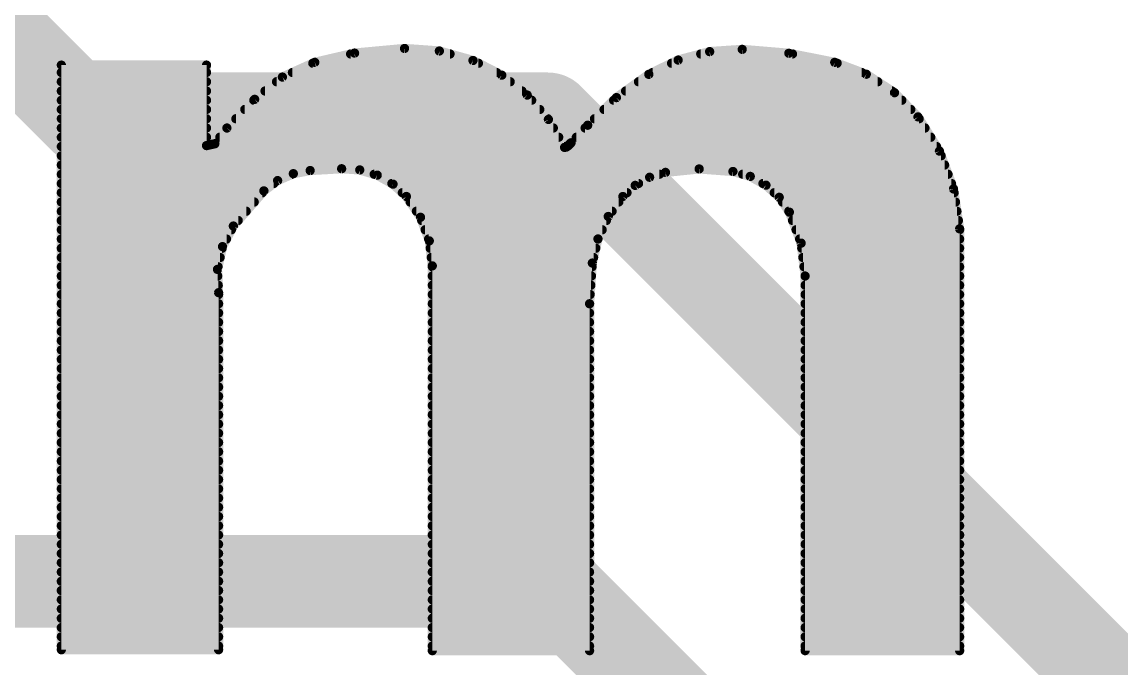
# Model space of a CAD drawing. Extents: x -15.6 to 82.7, y -6.5 to 54.7.
# Drawn here: x 43.006 to 46.023, y 44.212 to 45.986 of the extents above; entities that cross this region are included whole.
import ezdxf

# ---------------------------------------------------------------- set-up
doc = ezdxf.new("R2010")
doc.units = 0
doc.layers.add('1', color=12, linetype='CONTINUOUS')
doc.layers.add('21', color=41, linetype='CONTINUOUS')

msp = doc.modelspace()

# ---------------------------------------------------------------- linework, layer by layer
at = {"layer": '1', "const_width": 0.254}
for points in [[(43.18, 45.72), (41.91, 46.99)], [(44.45, 45.72), (43.18, 45.72)], [(46.99, 43.18), (44.45, 45.72)], [(44.45, 44.45), (40.64, 44.45)], [(45.72, 43.18), (44.45, 44.45)]]:
    msp.add_lwpolyline(points, dxfattribs=at)
at = {"layer": '1', "const_width": 0.127}
for points in [[(43.18, 45.7835, 1), (43.18, 45.6565)], [(44.4949, 45.7649, 1), (44.4051, 45.6751)], [(44.45, 45.6565, 1), (44.45, 45.7835)], [(43.1351, 45.6751, 1), (43.2249, 45.7649)], [(44.4949, 44.4949, 1), (44.4051, 44.4051)], [(44.45, 44.3865, 1), (44.45, 44.5135)]]:
    msp.add_lwpolyline(points, format="xyb", dxfattribs=at)
at = {"layer": '21', "const_width": 0.0254}
for points in [[(43.9191, 45.9003), (44.0563, 45.913)], [(44.0563, 45.913), (44.152, 45.9061)], [(43.8099, 45.8749), (43.9191, 45.9003)], [(43.9083, 45.8978), (44.1812, 45.8978)], [(44.152, 45.9061), (44.2443, 45.88)], [(44.8074, 45.8812), (44.894, 45.9044)], [(44.8695, 45.8978), (45.1214, 45.8978)], [(44.894, 45.9044), (44.9834, 45.9105)], [(44.9834, 45.9105), (45.1114, 45.8998)], [(45.1114, 45.8998), (45.2374, 45.8749)], [(43.114, 44.262), (43.114, 45.8673)], [(43.114, 45.8673), (43.5127, 45.8673)], [(43.5127, 45.8673), (43.5127, 45.6463)], [(43.721, 45.8345), (43.8099, 45.8749)], [(43.8044, 45.8724), (44.2592, 45.8724)], [(44.2443, 45.88), (44.3233, 45.8397)], [(44.7269, 45.8419), (44.8074, 45.8812)], [(44.7894, 45.8724), (45.244, 45.8724)], [(45.2374, 45.8749), (45.324, 45.8422)], [(43.114, 45.847), (43.5127, 45.847)], [(43.114, 45.8216), (43.5127, 45.8216)], [(43.6448, 45.7733), (43.721, 45.8345)], [(43.7049, 45.8216), (44.3464, 45.8216)], [(43.7485, 45.847), (44.3089, 45.847)], [(44.3233, 45.8397), (44.3932, 45.785)], [(44.638, 45.7781), (44.7269, 45.8419)], [(44.6986, 45.8216), (45.3555, 45.8216)], [(44.7373, 45.847), (45.3114, 45.847)], [(45.324, 45.8422), (45.4015, 45.7915)], [(43.114, 45.7962), (43.5127, 45.7962)], [(43.6733, 45.7962), (44.3789, 45.7962)], [(44.6632, 45.7962), (45.3943, 45.7962)], [(45.4015, 45.7915), (45.466, 45.7251)], [(43.114, 45.7708), (43.5127, 45.7708)], [(43.5686, 45.6946), (43.6448, 45.7733)], [(43.6424, 45.7708), (44.4055, 45.7708)], [(44.3932, 45.785), (44.4513, 45.7181)], [(44.5592, 45.7022), (44.638, 45.7781)], [(44.6304, 45.7708), (45.4216, 45.7708)], [(43.114, 45.7454), (43.5127, 45.7454)], [(43.6178, 45.7454), (44.4276, 45.7454)], [(44.6041, 45.7454), (45.4463, 45.7454)], [(43.114, 45.72), (43.5127, 45.72)], [(43.5932, 45.72), (44.4497, 45.72)], [(44.4513, 45.7181), (44.4957, 45.6413)], [(44.5135, 45.654), (44.5592, 45.7022)], [(44.5777, 45.72), (45.4692, 45.72)], [(45.466, 45.7251), (45.5248, 45.6312)], [(43.114, 45.6946), (43.5127, 45.6946)], [(43.5356, 45.6514), (43.5686, 45.6946)], [(43.5686, 45.6946), (44.4649, 45.6946)], [(44.552, 45.6946), (45.4851, 45.6946)], [(43.114, 45.6692), (43.5127, 45.6692)], [(43.114, 45.6438), (44.4943, 45.6438)], [(43.5127, 45.6463), (43.5356, 45.6514)], [(43.5492, 45.6692), (44.4796, 45.6692)], [(44.4957, 45.6413), (44.5004, 45.6422)], [(44.5004, 45.6422), (44.5044, 45.6449)], [(44.5028, 45.6438), (45.5169, 45.6438)], [(44.5044, 45.6449), (44.5135, 45.654)], [(44.5279, 45.6692), (45.501, 45.6692)], [(43.114, 45.6184), (45.5296, 45.6184)], [(45.5248, 45.6312), (45.5635, 45.5273)], [(43.114, 45.593), (45.539, 45.593)], [(43.8836, 45.5828), (43.7972, 45.5778)], [(43.9334, 45.5795), (43.8836, 45.5828)], [(44.8652, 45.5822), (44.7726, 45.5727)], [(44.958, 45.5752), (44.8652, 45.5822)], [(43.114, 45.5676), (43.7474, 45.5676)], [(43.7078, 45.5502), (43.6702, 45.5219)], [(43.7509, 45.5691), (43.7078, 45.5502)], [(43.7972, 45.5778), (43.7509, 45.5691)], [(43.9813, 45.5651), (43.9334, 45.5795)], [(43.973, 45.5676), (44.756, 45.5676)], [(44.0246, 45.5404), (43.9813, 45.5651)], [(44.7291, 45.5594), (44.6895, 45.537)], [(44.7726, 45.5727), (44.7291, 45.5594)], [(45.0055, 45.5617), (44.958, 45.5752)], [(44.9846, 45.5676), (45.5485, 45.5676)], [(45.0486, 45.5376), (45.0055, 45.5617)], [(43.114, 45.5422), (43.6972, 45.5422)], [(43.6702, 45.5219), (43.5864, 45.4254)], [(44.0215, 45.5422), (44.6988, 45.5422)], [(44.0614, 45.5066), (44.0246, 45.5404)], [(44.6895, 45.537), (44.6557, 45.5066)], [(45.0403, 45.5422), (45.5579, 45.5422)], [(45.0851, 45.5043), (45.0486, 45.5376)], [(45.5635, 45.5273), (45.5803, 45.4177)], [(43.114, 45.5168), (43.6658, 45.5168)], [(43.114, 45.4914), (43.6437, 45.4914)], [(44.0503, 45.5168), (44.6671, 45.5168)], [(44.1001, 45.4494), (44.0614, 45.5066)], [(44.0717, 45.4914), (44.6446, 45.4914)], [(44.6557, 45.5066), (44.6156, 45.4517)], [(45.0714, 45.5168), (45.5651, 45.5168)], [(45.1129, 45.4635), (45.0851, 45.5043)], [(45.0939, 45.4914), (45.569, 45.4914)], [(43.114, 45.466), (43.6217, 45.466)], [(44.0889, 45.466), (44.6261, 45.466)], [(45.1112, 45.466), (45.5729, 45.466)], [(45.1451, 45.3785), (45.1129, 45.4635)], [(43.114, 45.4406), (43.5996, 45.4406)], [(44.1243, 45.3847), (44.1001, 45.4494)], [(44.1034, 45.4406), (44.6105, 45.4406)], [(44.6156, 45.4517), (44.5873, 45.39)], [(45.1216, 45.4406), (45.5768, 45.4406)], [(43.114, 45.4152), (43.581, 45.4152)], [(43.5864, 45.4254), (43.5566, 45.3688)], [(44.1129, 45.4152), (44.5989, 45.4152)], [(45.1312, 45.4152), (45.5803, 45.4152)], [(45.5803, 45.4177), (45.5803, 44.2595)], [(43.114, 45.3898), (43.5676, 45.3898)], [(43.5566, 45.3688), (43.5427, 45.3064)], [(44.1224, 45.3898), (44.5873, 45.3898)], [(44.1325, 45.3161), (44.1243, 45.3847)], [(44.5873, 45.39), (44.5719, 45.3238)], [(45.1409, 45.3898), (45.5803, 45.3898)], [(45.1561, 45.2882), (45.1451, 45.3785)], [(43.114, 45.3644), (43.5556, 45.3644)], [(43.114, 45.339), (43.55, 45.339)], [(44.1267, 45.3644), (44.5814, 45.3644)], [(44.1298, 45.339), (44.5754, 45.339)], [(45.1469, 45.3644), (45.5803, 45.3644)], [(45.1499, 45.339), (45.5803, 45.339)], [(43.114, 45.3136), (43.5443, 45.3136)], [(44.1325, 44.2595), (44.1325, 45.3161)], [(44.1325, 45.3136), (44.5712, 45.3136)], [(44.5719, 45.3238), (44.5643, 45.212)], [(45.153, 45.3136), (45.5803, 45.3136)], [(43.114, 45.2882), (43.5436, 45.2882)], [(43.5427, 45.3064), (43.5458, 45.2425)], [(44.1325, 45.2882), (44.5695, 45.2882)], [(45.1561, 44.2595), (45.1561, 45.2882)], [(45.1561, 45.2882), (45.5803, 45.2882)], [(43.114, 45.2628), (43.5448, 45.2628)], [(44.1325, 45.2628), (44.5678, 45.2628)], [(45.1561, 45.2628), (45.5803, 45.2628)], [(43.114, 45.2374), (43.5458, 45.2374)], [(43.5458, 45.2425), (43.5458, 44.262)], [(44.1325, 45.2374), (44.566, 45.2374)], [(45.1561, 45.2374), (45.5803, 45.2374)], [(43.114, 45.212), (43.5458, 45.212)], [(44.1325, 45.212), (44.5643, 45.212)], [(44.5643, 45.212), (44.5643, 44.2595)], [(45.1561, 45.212), (45.5803, 45.212)], [(43.114, 45.1866), (43.5458, 45.1866)], [(43.114, 45.1612), (43.5458, 45.1612)], [(44.1325, 45.1866), (44.5643, 45.1866)], [(44.1325, 45.1612), (44.5643, 45.1612)], [(45.1561, 45.1866), (45.5803, 45.1866)], [(45.1561, 45.1612), (45.5803, 45.1612)], [(43.114, 45.1358), (43.5458, 45.1358)], [(44.1325, 45.1358), (44.5643, 45.1358)], [(45.1561, 45.1358), (45.5803, 45.1358)], [(43.114, 45.1104), (43.5458, 45.1104)], [(44.1325, 45.1104), (44.5643, 45.1104)], [(45.1561, 45.1104), (45.5803, 45.1104)], [(43.114, 45.085), (43.5458, 45.085)], [(44.1325, 45.085), (44.5643, 45.085)], [(45.1561, 45.085), (45.5803, 45.085)], [(43.114, 45.0596), (43.5458, 45.0596)], [(44.1325, 45.0596), (44.5643, 45.0596)], [(45.1561, 45.0596), (45.5803, 45.0596)], [(43.114, 45.0342), (43.5458, 45.0342)], [(43.114, 45.0088), (43.5458, 45.0088)], [(44.1325, 45.0342), (44.5643, 45.0342)], [(44.1325, 45.0088), (44.5643, 45.0088)], [(45.1561, 45.0342), (45.5803, 45.0342)], [(45.1561, 45.0088), (45.5803, 45.0088)], [(43.114, 44.9834), (43.5458, 44.9834)], [(44.1325, 44.9834), (44.5643, 44.9834)], [(45.1561, 44.9834), (45.5803, 44.9834)], [(43.114, 44.958), (43.5458, 44.958)], [(44.1325, 44.958), (44.5643, 44.958)], [(45.1561, 44.958), (45.5803, 44.958)], [(43.114, 44.9326), (43.5458, 44.9326)], [(44.1325, 44.9326), (44.5643, 44.9326)], [(45.1561, 44.9326), (45.5803, 44.9326)], [(43.114, 44.9072), (43.5458, 44.9072)], [(44.1325, 44.9072), (44.5643, 44.9072)], [(45.1561, 44.9072), (45.5803, 44.9072)], [(43.114, 44.8818), (43.5458, 44.8818)], [(43.114, 44.8564), (43.5458, 44.8564)], [(44.1325, 44.8818), (44.5643, 44.8818)], [(44.1325, 44.8564), (44.5643, 44.8564)], [(45.1561, 44.8818), (45.5803, 44.8818)], [(45.1561, 44.8564), (45.5803, 44.8564)], [(43.114, 44.831), (43.5458, 44.831)], [(44.1325, 44.831), (44.5643, 44.831)], [(45.1561, 44.831), (45.5803, 44.831)], [(43.114, 44.8056), (43.5458, 44.8056)], [(44.1325, 44.8056), (44.5643, 44.8056)], [(45.1561, 44.8056), (45.5803, 44.8056)], [(43.114, 44.7802), (43.5458, 44.7802)], [(44.1325, 44.7802), (44.5643, 44.7802)], [(45.1561, 44.7802), (45.5803, 44.7802)], [(43.114, 44.7548), (43.5458, 44.7548)], [(44.1325, 44.7548), (44.5643, 44.7548)], [(45.1561, 44.7548), (45.5803, 44.7548)], [(43.114, 44.7294), (43.5458, 44.7294)], [(44.1325, 44.7294), (44.5643, 44.7294)], [(45.1561, 44.7294), (45.5803, 44.7294)], [(43.114, 44.704), (43.5458, 44.704)], [(43.114, 44.6786), (43.5458, 44.6786)], [(44.1325, 44.704), (44.5643, 44.704)], [(44.1325, 44.6786), (44.5643, 44.6786)], [(45.1561, 44.704), (45.5803, 44.704)], [(45.1561, 44.6786), (45.5803, 44.6786)], [(43.114, 44.6532), (43.5458, 44.6532)], [(44.1325, 44.6532), (44.5643, 44.6532)], [(45.1561, 44.6532), (45.5803, 44.6532)], [(43.114, 44.6278), (43.5458, 44.6278)], [(44.1325, 44.6278), (44.5643, 44.6278)], [(45.1561, 44.6278), (45.5803, 44.6278)], [(43.114, 44.6024), (43.5458, 44.6024)], [(44.1325, 44.6024), (44.5643, 44.6024)], [(45.1561, 44.6024), (45.5803, 44.6024)], [(43.114, 44.577), (43.5458, 44.577)], [(44.1325, 44.577), (44.5643, 44.577)], [(45.1561, 44.577), (45.5803, 44.577)], [(43.114, 44.5516), (43.5458, 44.5516)], [(43.114, 44.5262), (43.5458, 44.5262)], [(44.1325, 44.5516), (44.5643, 44.5516)], [(44.1325, 44.5262), (44.5643, 44.5262)], [(45.1561, 44.5516), (45.5803, 44.5516)], [(45.1561, 44.5262), (45.5803, 44.5262)], [(43.114, 44.5008), (43.5458, 44.5008)], [(44.1325, 44.5008), (44.5643, 44.5008)], [(45.1561, 44.5008), (45.5803, 44.5008)], [(43.114, 44.4754), (43.5458, 44.4754)], [(44.1325, 44.4754), (44.5643, 44.4754)], [(45.1561, 44.4754), (45.5803, 44.4754)], [(43.114, 44.45), (43.5458, 44.45)], [(44.1325, 44.45), (44.5643, 44.45)], [(45.1561, 44.45), (45.5803, 44.45)], [(43.114, 44.4246), (43.5458, 44.4246)], [(44.1325, 44.4246), (44.5643, 44.4246)], [(45.1561, 44.4246), (45.5803, 44.4246)], [(43.114, 44.3992), (43.5458, 44.3992)], [(43.114, 44.3738), (43.5458, 44.3738)], [(44.1325, 44.3992), (44.5643, 44.3992)], [(44.1325, 44.3738), (44.5643, 44.3738)], [(45.1561, 44.3992), (45.5803, 44.3992)], [(45.1561, 44.3738), (45.5803, 44.3738)], [(43.114, 44.3484), (43.5458, 44.3484)], [(44.1325, 44.3484), (44.5643, 44.3484)], [(45.1561, 44.3484), (45.5803, 44.3484)], [(43.114, 44.323), (43.5458, 44.323)], [(44.1325, 44.323), (44.5643, 44.323)], [(45.1561, 44.323), (45.5803, 44.323)], [(43.114, 44.2976), (43.5458, 44.2976)], [(44.1325, 44.2976), (44.5643, 44.2976)], [(45.1561, 44.2976), (45.5803, 44.2976)], [(43.114, 44.2722), (43.5458, 44.2722)], [(43.5458, 44.262), (43.114, 44.262)], [(44.1325, 44.2722), (44.5643, 44.2722)], [(44.5643, 44.2595), (44.1325, 44.2595)], [(45.1561, 44.2722), (45.5803, 44.2722)], [(45.5803, 44.2595), (45.1561, 44.2595)]]:
    msp.add_lwpolyline(points, dxfattribs=at)
at = {"layer": '21', "const_width": 0.0127}
for points in [[(44.0568, 45.9193, 1), (44.0558, 45.9067)], [(44.0569, 45.9067, 1), (44.0557, 45.9193)], [(43.9083, 45.9042, 1), (43.9083, 45.8915)], [(43.9185, 45.9066, 1), (43.9197, 45.894)], [(43.9205, 45.8941, 1), (43.9177, 45.9065)], [(44.1537, 45.9122, 1), (44.1503, 45.8999)], [(44.1515, 45.8997, 1), (44.1524, 45.9124)], [(44.1812, 45.8915, 1), (44.1812, 45.9042)], [(44.8695, 45.9042, 1), (44.8695, 45.8915)], [(44.8936, 45.9107, 1), (44.8944, 45.898)], [(44.8956, 45.8982, 1), (44.8924, 45.9105)], [(44.9839, 45.9168, 1), (44.9829, 45.9042)], [(44.9838, 45.9042, 1), (44.983, 45.9168)], [(45.1126, 45.906, 1), (45.1102, 45.8936)], [(45.1109, 45.8935, 1), (45.1119, 45.9061)], [(45.1214, 45.8915, 1), (45.1214, 45.9042)], [(43.114, 45.8736, 1), (43.114, 45.861)], [(43.1204, 45.8673, 1), (43.1077, 45.8673)], [(43.5191, 45.8673, 1), (43.5064, 45.8673)], [(43.5127, 45.861, 1), (43.5127, 45.8736)], [(43.8044, 45.8787, 1), (43.8044, 45.8661)], [(43.8085, 45.8811, 1), (43.8113, 45.8687)], [(43.8125, 45.8691, 1), (43.8073, 45.8807)], [(44.2472, 45.8857, 1), (44.2414, 45.8743)], [(44.2426, 45.8739, 1), (44.246, 45.8861)], [(44.2592, 45.8661, 1), (44.2592, 45.8787)], [(44.7894, 45.8787, 1), (44.7894, 45.8661)], [(44.8058, 45.8873, 1), (44.8091, 45.8751)], [(44.8102, 45.8755, 1), (44.8046, 45.8869)], [(45.2396, 45.8808, 1), (45.2352, 45.869)], [(45.2362, 45.8687, 1), (45.2386, 45.8811)], [(45.244, 45.8661, 1), (45.244, 45.8787)], [(43.114, 45.8533, 1), (43.114, 45.8407)], [(43.114, 45.828, 1), (43.114, 45.8153)], [(43.5127, 45.8407, 1), (43.5127, 45.8533)], [(43.5127, 45.8153, 1), (43.5127, 45.828)], [(43.7049, 45.828, 1), (43.7049, 45.8153)], [(43.7183, 45.8402, 1), (43.7236, 45.8287)], [(43.7249, 45.8295, 1), (43.717, 45.8394)], [(43.7485, 45.8533, 1), (43.7485, 45.8407)], [(44.3089, 45.8407, 1), (44.3089, 45.8533)], [(44.3272, 45.8447, 1), (44.3194, 45.8347)], [(44.3204, 45.834, 1), (44.3262, 45.8453)], [(44.3464, 45.8153, 1), (44.3464, 45.828)], [(44.6986, 45.828, 1), (44.6986, 45.8153)], [(44.7241, 45.8476, 1), (44.7297, 45.8362)], [(44.7306, 45.8367, 1), (44.7232, 45.8471)], [(44.7373, 45.8533, 1), (44.7373, 45.8407)], [(45.3114, 45.8407, 1), (45.3114, 45.8533)], [(45.3275, 45.8476, 1), (45.3206, 45.8369)], [(45.3218, 45.8363, 1), (45.3263, 45.8482)], [(45.3555, 45.8153, 1), (45.3555, 45.828)], [(43.114, 45.8025, 1), (43.114, 45.7899)], [(43.5127, 45.7899, 1), (43.5127, 45.8025)], [(43.6733, 45.8025, 1), (43.6733, 45.7899)], [(44.3789, 45.7899, 1), (44.3789, 45.8025)], [(44.6632, 45.8025, 1), (44.6632, 45.7899)], [(45.3943, 45.7899, 1), (45.3943, 45.8025)], [(45.406, 45.7959, 1), (45.3969, 45.7871)], [(43.114, 45.7771, 1), (43.114, 45.7645)], [(43.5127, 45.7645, 1), (43.5127, 45.7771)], [(43.6424, 45.7771, 1), (43.6424, 45.7645)], [(43.6408, 45.7783, 1), (43.6488, 45.7683)], [(43.6494, 45.7689, 1), (43.6402, 45.7777)], [(44.3979, 45.7892, 1), (44.3884, 45.7809)], [(44.3892, 45.78, 1), (44.3971, 45.79)], [(44.4055, 45.7645, 1), (44.4055, 45.7771)], [(44.6304, 45.7771, 1), (44.6304, 45.7645)], [(44.6343, 45.7833, 1), (44.6417, 45.7729)], [(44.6424, 45.7735, 1), (44.6336, 45.7827)], [(45.398, 45.7862, 1), (45.405, 45.7968)], [(45.4216, 45.7645, 1), (45.4216, 45.7771)], [(43.114, 45.7518, 1), (43.114, 45.7391)], [(43.5127, 45.7391, 1), (43.5127, 45.7518)], [(43.6178, 45.7518, 1), (43.6178, 45.7391)], [(44.4276, 45.7391, 1), (44.4276, 45.7518)], [(44.6041, 45.7518, 1), (44.6041, 45.7391)], [(45.4463, 45.7391, 1), (45.4463, 45.7518)], [(43.114, 45.7263, 1), (43.114, 45.7137)], [(43.5127, 45.7137, 1), (43.5127, 45.7263)], [(43.5932, 45.7263, 1), (43.5932, 45.7137)], [(44.4568, 45.7213, 1), (44.4458, 45.7149)], [(44.4465, 45.7139, 1), (44.4561, 45.7223)], [(44.4497, 45.7137, 1), (44.4497, 45.7263)], [(44.5548, 45.7068, 1), (44.5636, 45.6976)], [(44.5638, 45.6978, 1), (44.5546, 45.7066)], [(44.5777, 45.7263, 1), (44.5777, 45.7137)], [(45.4714, 45.7285, 1), (45.4606, 45.7217)], [(45.4614, 45.7207, 1), (45.4706, 45.7295)], [(45.4692, 45.7137, 1), (45.4692, 45.7263)], [(43.114, 45.7009, 1), (43.114, 45.6883)], [(43.5127, 45.6883, 1), (43.5127, 45.7009)], [(43.564, 45.699, 1), (43.5732, 45.6902)], [(43.5686, 45.7009, 1), (43.5686, 45.6883)], [(43.5736, 45.6907, 1), (43.5636, 45.6985)], [(44.4649, 45.6883, 1), (44.4649, 45.7009)], [(44.552, 45.7009, 1), (44.552, 45.6883)], [(45.4851, 45.6883, 1), (45.4851, 45.7009)], [(43.114, 45.6756, 1), (43.114, 45.6629)], [(43.114, 45.6501, 1), (43.114, 45.6375)], [(43.5113, 45.6525, 1), (43.5141, 45.6401)], [(43.5127, 45.6629, 1), (43.5127, 45.6756)], [(43.5306, 45.6553, 1), (43.5406, 45.6475)], [(43.537, 45.6452, 1), (43.5342, 45.6576)], [(43.5492, 45.6756, 1), (43.5492, 45.6629)], [(44.4796, 45.6629, 1), (44.4796, 45.6756)], [(44.4945, 45.6475, 1), (44.4969, 45.6351)], [(44.4969, 45.6475, 1), (44.504, 45.637)], [(44.4943, 45.6375, 1), (44.4943, 45.6501)], [(44.5028, 45.6501, 1), (44.5028, 45.6375)], [(44.4999, 45.6494, 1), (44.5089, 45.6404)], [(44.5016, 45.636, 1), (44.4992, 45.6485)], [(44.5079, 45.6396, 1), (44.5009, 45.6502)], [(44.5089, 45.6584, 1), (44.5181, 45.6496)], [(44.518, 45.6495, 1), (44.509, 45.6585)], [(44.5279, 45.6756, 1), (44.5279, 45.6629)], [(45.501, 45.6629, 1), (45.501, 45.6756)], [(45.5169, 45.6375, 1), (45.5169, 45.6501)], [(43.114, 45.6247, 1), (43.114, 45.6121)], [(43.5064, 45.6463, 1), (43.5191, 45.6463)], [(44.4902, 45.6381, 1), (44.5012, 45.6445)], [(45.5308, 45.6334, 1), (45.5189, 45.6289)], [(45.5195, 45.6278, 1), (45.5302, 45.6345)], [(45.5296, 45.6121, 1), (45.5296, 45.6247)], [(43.114, 45.5994, 1), (43.114, 45.5867)], [(43.884, 45.5891, 1), (43.8832, 45.5765)], [(43.884, 45.5765, 1), (43.8832, 45.5891)], [(44.8657, 45.5885, 1), (44.8647, 45.5758)], [(44.8658, 45.5758, 1), (44.8645, 45.5885)], [(45.539, 45.5867, 1), (45.539, 45.5994)], [(43.114, 45.5739, 1), (43.114, 45.5613)], [(43.7053, 45.556, 1), (43.7104, 45.5444)], [(43.7117, 45.5451, 1), (43.704, 45.5553)], [(43.7498, 45.5754, 1), (43.7521, 45.5629)], [(43.7474, 45.5613, 1), (43.7474, 45.5739)], [(43.7535, 45.5633, 1), (43.7484, 45.575)], [(43.7968, 45.5841, 1), (43.7976, 45.5715)], [(43.7984, 45.5716, 1), (43.796, 45.584)], [(43.9353, 45.5856, 1), (43.9316, 45.5734)], [(43.933, 45.5732, 1), (43.9338, 45.5858)], [(43.973, 45.5739, 1), (43.973, 45.5613)], [(43.9844, 45.5706, 1), (43.9781, 45.5596)], [(43.9794, 45.559, 1), (43.9831, 45.5712)], [(44.7273, 45.5654, 1), (44.731, 45.5533)], [(44.7322, 45.5538, 1), (44.726, 45.5649)], [(44.756, 45.5613, 1), (44.756, 45.5739)], [(44.772, 45.579, 1), (44.7732, 45.5664)], [(44.7745, 45.5666, 1), (44.7707, 45.5788)], [(44.9597, 45.5813, 1), (44.9563, 45.5691)], [(44.9575, 45.5689, 1), (44.9585, 45.5815)], [(44.9846, 45.5739, 1), (44.9846, 45.5613)], [(45.0086, 45.5672, 1), (45.0024, 45.5561)], [(45.0037, 45.5555, 1), (45.0072, 45.5678)], [(45.5485, 45.5613, 1), (45.5485, 45.5739)], [(43.114, 45.5485, 1), (43.114, 45.5359)], [(43.6664, 45.527, 1), (43.674, 45.5168)], [(43.675, 45.5177, 1), (43.6654, 45.5261)], [(43.6972, 45.5359, 1), (43.6972, 45.5485)], [(44.0215, 45.5485, 1), (44.0215, 45.5359)], [(44.0289, 45.5451, 1), (44.0203, 45.5357)], [(44.0215, 45.5349, 1), (44.0278, 45.5459)], [(44.6864, 45.5425, 1), (44.6927, 45.5315)], [(44.6938, 45.5323, 1), (44.6853, 45.5417)], [(44.6988, 45.5359, 1), (44.6988, 45.5485)], [(45.0403, 45.5485, 1), (45.0403, 45.5359)], [(45.0529, 45.5423, 1), (45.0443, 45.5329)], [(45.0455, 45.532, 1), (45.0517, 45.5431)], [(45.5697, 45.5282, 1), (45.5572, 45.5263)], [(45.5575, 45.525, 1), (45.5694, 45.5295)], [(45.5579, 45.5359, 1), (45.5579, 45.5485)], [(43.114, 45.5232, 1), (43.114, 45.5105)], [(43.114, 45.4977, 1), (43.114, 45.4851)], [(43.6437, 45.4851, 1), (43.6437, 45.4977)], [(43.6658, 45.5105, 1), (43.6658, 45.5232)], [(44.0503, 45.5232, 1), (44.0503, 45.5105)], [(44.0667, 45.5102, 1), (44.0561, 45.503)], [(44.0571, 45.5019, 1), (44.0657, 45.5113)], [(44.0717, 45.4977, 1), (44.0717, 45.4851)], [(44.6446, 45.4851, 1), (44.6446, 45.4977)], [(44.6515, 45.5113, 1), (44.6599, 45.5019)], [(44.6608, 45.5029, 1), (44.6506, 45.5103)], [(44.6671, 45.5105, 1), (44.6671, 45.5232)], [(45.0714, 45.5232, 1), (45.0714, 45.5105)], [(45.0903, 45.5079, 1), (45.0798, 45.5007)], [(45.0808, 45.4996, 1), (45.0893, 45.509)], [(45.0939, 45.4977, 1), (45.0939, 45.4851)], [(45.5651, 45.5105, 1), (45.5651, 45.5232)], [(45.569, 45.4851, 1), (45.569, 45.4977)], [(43.114, 45.4723, 1), (43.114, 45.4597)], [(43.6217, 45.4597, 1), (43.6217, 45.4723)], [(44.0889, 45.4723, 1), (44.0889, 45.4597)], [(44.6261, 45.4597, 1), (44.6261, 45.4723)], [(45.1112, 45.4723, 1), (45.1112, 45.4597)], [(45.1188, 45.4658, 1), (45.107, 45.4612)], [(45.1077, 45.4599, 1), (45.1181, 45.4671)], [(45.5729, 45.4597, 1), (45.5729, 45.4723)], [(43.114, 45.447, 1), (43.114, 45.4343)], [(43.5996, 45.4343, 1), (43.5996, 45.447)], [(44.1061, 45.4516, 1), (44.0942, 45.4472)], [(44.0949, 45.4458, 1), (44.1054, 45.453)], [(44.1034, 45.447, 1), (44.1034, 45.4343)], [(44.6105, 45.4555, 1), (44.6208, 45.448)], [(44.6214, 45.4491, 1), (44.6099, 45.4544)], [(44.6105, 45.4343, 1), (44.6105, 45.447)], [(45.1216, 45.447, 1), (45.1216, 45.4343)], [(45.5768, 45.4343, 1), (45.5768, 45.447)], [(43.114, 45.4215, 1), (43.114, 45.4089)], [(43.5816, 45.4296, 1), (43.5912, 45.4212)], [(43.592, 45.4224, 1), (43.5808, 45.4284)], [(43.581, 45.4089, 1), (43.581, 45.4215)], [(44.1129, 45.4215, 1), (44.1129, 45.4089)], [(44.5989, 45.4089, 1), (44.5989, 45.4215)], [(45.1312, 45.4215, 1), (45.1312, 45.4089)], [(45.574, 45.4167, 1), (45.5866, 45.4187)], [(45.5866, 45.4177, 1), (45.574, 45.4177)], [(45.5803, 45.4089, 1), (45.5803, 45.4215)], [(43.114, 45.3961, 1), (43.114, 45.3835)], [(43.5628, 45.3674, 1), (43.5504, 45.3702)], [(43.5676, 45.3835, 1), (43.5676, 45.3961)], [(44.1224, 45.3961, 1), (44.1224, 45.3835)], [(44.1306, 45.3854, 1), (44.118, 45.3839)], [(44.1183, 45.3825, 1), (44.1302, 45.3869)], [(44.5816, 45.3926, 1), (44.5931, 45.3873)], [(44.5935, 45.3885, 1), (44.5811, 45.3914)], [(44.5873, 45.3835, 1), (44.5873, 45.3961)], [(45.1409, 45.3961, 1), (45.1409, 45.3835)], [(45.1515, 45.3792, 1), (45.1388, 45.3777)], [(45.1392, 45.3762, 1), (45.1511, 45.3807)], [(45.5803, 45.3835, 1), (45.5803, 45.3961)], [(43.114, 45.3708, 1), (43.114, 45.3581)], [(43.114, 45.3453, 1), (43.114, 45.3327)], [(43.55, 45.3327, 1), (43.55, 45.3453)], [(43.551, 45.3718, 1), (43.5622, 45.3659)], [(43.5556, 45.3581, 1), (43.5556, 45.3708)], [(44.1267, 45.3708, 1), (44.1267, 45.3581)], [(44.1298, 45.3453, 1), (44.1298, 45.3327)], [(44.5754, 45.3327, 1), (44.5754, 45.3453)], [(44.5814, 45.3581, 1), (44.5814, 45.3708)], [(45.1469, 45.3708, 1), (45.1469, 45.3581)], [(45.1499, 45.3453, 1), (45.1499, 45.3327)], [(45.5803, 45.3581, 1), (45.5803, 45.3708)], [(45.5803, 45.3327, 1), (45.5803, 45.3453)], [(43.114, 45.3199, 1), (43.114, 45.3073)], [(43.5443, 45.3073, 1), (43.5443, 45.3199)], [(44.1388, 45.3161, 1), (44.1262, 45.3161)], [(44.1325, 45.3199, 1), (44.1325, 45.3073)], [(44.1262, 45.3153, 1), (44.1388, 45.3169)], [(44.5657, 45.3252, 1), (44.5781, 45.3224)], [(44.5782, 45.3234, 1), (44.5656, 45.3242)], [(44.5712, 45.3073, 1), (44.5712, 45.3199)], [(45.153, 45.3199, 1), (45.153, 45.3073)], [(45.5803, 45.3073, 1), (45.5803, 45.3199)], [(43.114, 45.2946, 1), (43.114, 45.2819)], [(43.5491, 45.3067, 1), (43.5364, 45.3061)], [(43.5365, 45.3078, 1), (43.5489, 45.305)], [(43.5436, 45.2819, 1), (43.5436, 45.2946)], [(44.1325, 45.2946, 1), (44.1325, 45.2819)], [(44.5695, 45.2819, 1), (44.5695, 45.2946)], [(45.1561, 45.2946, 1), (45.1561, 45.2819)], [(45.1624, 45.2882, 1), (45.1498, 45.2882)], [(45.1498, 45.2874, 1), (45.1624, 45.289)], [(45.5803, 45.2819, 1), (45.5803, 45.2946)], [(43.114, 45.2692, 1), (43.114, 45.2565)], [(43.5448, 45.2565, 1), (43.5448, 45.2692)], [(44.1325, 45.2692, 1), (44.1325, 45.2565)], [(44.5678, 45.2565, 1), (44.5678, 45.2692)], [(45.1561, 45.2692, 1), (45.1561, 45.2565)], [(45.5803, 45.2565, 1), (45.5803, 45.2692)], [(43.114, 45.2437, 1), (43.114, 45.2311)], [(43.5521, 45.2425, 1), (43.5395, 45.2425)], [(43.5395, 45.2422, 1), (43.5521, 45.2428)], [(43.5458, 45.2311, 1), (43.5458, 45.2437)], [(44.1325, 45.2437, 1), (44.1325, 45.2311)], [(44.566, 45.2311, 1), (44.566, 45.2437)], [(45.1561, 45.2437, 1), (45.1561, 45.2311)], [(45.5803, 45.2311, 1), (45.5803, 45.2437)], [(43.114, 45.2184, 1), (43.114, 45.2057)], [(43.5458, 45.2057, 1), (43.5458, 45.2184)], [(44.1325, 45.2184, 1), (44.1325, 45.2057)], [(44.558, 45.2124, 1), (44.5706, 45.2116)], [(44.5707, 45.212, 1), (44.558, 45.212)], [(44.5643, 45.2057, 1), (44.5643, 45.2184)], [(45.1561, 45.2184, 1), (45.1561, 45.2057)], [(45.5803, 45.2057, 1), (45.5803, 45.2184)], [(43.114, 45.193, 1), (43.114, 45.1803)], [(43.114, 45.1675, 1), (43.114, 45.1549)], [(43.5458, 45.1803, 1), (43.5458, 45.193)], [(43.5458, 45.1549, 1), (43.5458, 45.1675)], [(44.1325, 45.193, 1), (44.1325, 45.1803)], [(44.1325, 45.1675, 1), (44.1325, 45.1549)], [(44.5643, 45.1803, 1), (44.5643, 45.193)], [(44.5643, 45.1549, 1), (44.5643, 45.1675)], [(45.1561, 45.193, 1), (45.1561, 45.1803)], [(45.1561, 45.1675, 1), (45.1561, 45.1549)], [(45.5803, 45.1803, 1), (45.5803, 45.193)], [(45.5803, 45.1549, 1), (45.5803, 45.1675)], [(43.114, 45.1422, 1), (43.114, 45.1295)], [(43.5458, 45.1295, 1), (43.5458, 45.1422)], [(44.1325, 45.1422, 1), (44.1325, 45.1295)], [(44.5643, 45.1295, 1), (44.5643, 45.1422)], [(45.1561, 45.1422, 1), (45.1561, 45.1295)], [(45.5803, 45.1295, 1), (45.5803, 45.1422)], [(43.114, 45.1168, 1), (43.114, 45.1041)], [(43.5458, 45.1041, 1), (43.5458, 45.1168)], [(44.1325, 45.1168, 1), (44.1325, 45.1041)], [(44.5643, 45.1041, 1), (44.5643, 45.1168)], [(45.1561, 45.1168, 1), (45.1561, 45.1041)], [(45.5803, 45.1041, 1), (45.5803, 45.1168)], [(43.114, 45.0913, 1), (43.114, 45.0787)], [(43.5458, 45.0787, 1), (43.5458, 45.0913)], [(44.1325, 45.0913, 1), (44.1325, 45.0787)], [(44.5643, 45.0787, 1), (44.5643, 45.0913)], [(45.1561, 45.0913, 1), (45.1561, 45.0787)], [(45.5803, 45.0787, 1), (45.5803, 45.0913)], [(43.114, 45.066, 1), (43.114, 45.0533)], [(43.5458, 45.0533, 1), (43.5458, 45.066)], [(44.1325, 45.066, 1), (44.1325, 45.0533)], [(44.5643, 45.0533, 1), (44.5643, 45.066)], [(45.1561, 45.066, 1), (45.1561, 45.0533)], [(45.5803, 45.0533, 1), (45.5803, 45.066)], [(43.114, 45.0406, 1), (43.114, 45.0279)], [(43.114, 45.0151, 1), (43.114, 45.0025)], [(43.5458, 45.0279, 1), (43.5458, 45.0406)], [(43.5458, 45.0025, 1), (43.5458, 45.0151)], [(44.1325, 45.0406, 1), (44.1325, 45.0279)], [(44.1325, 45.0151, 1), (44.1325, 45.0025)], [(44.5643, 45.0279, 1), (44.5643, 45.0406)], [(44.5643, 45.0025, 1), (44.5643, 45.0151)], [(45.1561, 45.0406, 1), (45.1561, 45.0279)], [(45.1561, 45.0151, 1), (45.1561, 45.0025)], [(45.5803, 45.0279, 1), (45.5803, 45.0406)], [(45.5803, 45.0025, 1), (45.5803, 45.0151)], [(43.114, 44.9898, 1), (43.114, 44.9771)], [(43.5458, 44.9771, 1), (43.5458, 44.9898)], [(44.1325, 44.9898, 1), (44.1325, 44.9771)], [(44.5643, 44.9771, 1), (44.5643, 44.9898)], [(45.1561, 44.9898, 1), (45.1561, 44.9771)], [(45.5803, 44.9771, 1), (45.5803, 44.9898)], [(43.114, 44.9644, 1), (43.114, 44.9517)], [(43.5458, 44.9517, 1), (43.5458, 44.9644)], [(44.1325, 44.9644, 1), (44.1325, 44.9517)], [(44.5643, 44.9517, 1), (44.5643, 44.9644)], [(45.1561, 44.9644, 1), (45.1561, 44.9517)], [(45.5803, 44.9517, 1), (45.5803, 44.9644)], [(43.114, 44.9389, 1), (43.114, 44.9263)], [(43.5458, 44.9263, 1), (43.5458, 44.9389)], [(44.1325, 44.9389, 1), (44.1325, 44.9263)], [(44.5643, 44.9263, 1), (44.5643, 44.9389)], [(45.1561, 44.9389, 1), (45.1561, 44.9263)], [(45.5803, 44.9263, 1), (45.5803, 44.9389)], [(43.114, 44.9136, 1), (43.114, 44.9009)], [(43.5458, 44.9009, 1), (43.5458, 44.9136)], [(44.1325, 44.9136, 1), (44.1325, 44.9009)], [(44.5643, 44.9009, 1), (44.5643, 44.9136)], [(45.1561, 44.9136, 1), (45.1561, 44.9009)], [(45.5803, 44.9009, 1), (45.5803, 44.9136)], [(43.114, 44.8882, 1), (43.114, 44.8755)], [(43.114, 44.8627, 1), (43.114, 44.8501)], [(43.5458, 44.8755, 1), (43.5458, 44.8882)], [(43.5458, 44.8501, 1), (43.5458, 44.8627)], [(44.1325, 44.8882, 1), (44.1325, 44.8755)], [(44.1325, 44.8627, 1), (44.1325, 44.8501)], [(44.5643, 44.8755, 1), (44.5643, 44.8882)], [(44.5643, 44.8501, 1), (44.5643, 44.8627)], [(45.1561, 44.8882, 1), (45.1561, 44.8755)], [(45.1561, 44.8627, 1), (45.1561, 44.8501)], [(45.5803, 44.8755, 1), (45.5803, 44.8882)], [(45.5803, 44.8501, 1), (45.5803, 44.8627)], [(43.114, 44.8374, 1), (43.114, 44.8247)], [(43.5458, 44.8247, 1), (43.5458, 44.8374)], [(44.1325, 44.8374, 1), (44.1325, 44.8247)], [(44.5643, 44.8247, 1), (44.5643, 44.8374)], [(45.1561, 44.8374, 1), (45.1561, 44.8247)], [(45.5803, 44.8247, 1), (45.5803, 44.8374)], [(43.114, 44.812, 1), (43.114, 44.7993)], [(43.5458, 44.7993, 1), (43.5458, 44.812)], [(44.1325, 44.812, 1), (44.1325, 44.7993)], [(44.5643, 44.7993, 1), (44.5643, 44.812)], [(45.1561, 44.812, 1), (45.1561, 44.7993)], [(45.5803, 44.7993, 1), (45.5803, 44.812)], [(43.114, 44.7865, 1), (43.114, 44.7739)], [(43.5458, 44.7739, 1), (43.5458, 44.7865)], [(44.1325, 44.7865, 1), (44.1325, 44.7739)], [(44.5643, 44.7739, 1), (44.5643, 44.7865)], [(45.1561, 44.7865, 1), (45.1561, 44.7739)], [(45.5803, 44.7739, 1), (45.5803, 44.7865)], [(43.114, 44.7612, 1), (43.114, 44.7485)], [(43.5458, 44.7485, 1), (43.5458, 44.7612)], [(44.1325, 44.7612, 1), (44.1325, 44.7485)], [(44.5643, 44.7485, 1), (44.5643, 44.7612)], [(45.1561, 44.7612, 1), (45.1561, 44.7485)], [(45.5803, 44.7485, 1), (45.5803, 44.7612)], [(43.114, 44.7358, 1), (43.114, 44.7231)], [(43.5458, 44.7231, 1), (43.5458, 44.7358)], [(44.1325, 44.7358, 1), (44.1325, 44.7231)], [(44.5643, 44.7231, 1), (44.5643, 44.7358)], [(45.1561, 44.7358, 1), (45.1561, 44.7231)], [(45.5803, 44.7231, 1), (45.5803, 44.7358)], [(43.114, 44.7103, 1), (43.114, 44.6977)], [(43.114, 44.685, 1), (43.114, 44.6723)], [(43.5458, 44.6977, 1), (43.5458, 44.7103)], [(43.5458, 44.6723, 1), (43.5458, 44.685)], [(44.1325, 44.7103, 1), (44.1325, 44.6977)], [(44.1325, 44.685, 1), (44.1325, 44.6723)], [(44.5643, 44.6977, 1), (44.5643, 44.7103)], [(44.5643, 44.6723, 1), (44.5643, 44.685)], [(45.1561, 44.685, 1), (45.1561, 44.6723)], [(45.1561, 44.7103, 1), (45.1561, 44.6977)], [(45.5803, 44.6977, 1), (45.5803, 44.7103)], [(45.5803, 44.6723, 1), (45.5803, 44.685)], [(43.114, 44.6596, 1), (43.114, 44.6469)], [(43.5458, 44.6469, 1), (43.5458, 44.6596)], [(44.1325, 44.6596, 1), (44.1325, 44.6469)], [(44.5643, 44.6469, 1), (44.5643, 44.6596)], [(45.1561, 44.6596, 1), (45.1561, 44.6469)], [(45.5803, 44.6469, 1), (45.5803, 44.6596)], [(43.114, 44.6341, 1), (43.114, 44.6215)], [(43.5458, 44.6215, 1), (43.5458, 44.6341)], [(44.1325, 44.6341, 1), (44.1325, 44.6215)], [(44.5643, 44.6215, 1), (44.5643, 44.6341)], [(45.1561, 44.6341, 1), (45.1561, 44.6215)], [(45.5803, 44.6215, 1), (45.5803, 44.6341)], [(43.114, 44.6088, 1), (43.114, 44.5961)], [(43.5458, 44.5961, 1), (43.5458, 44.6088)], [(44.1325, 44.6088, 1), (44.1325, 44.5961)], [(44.5643, 44.5961, 1), (44.5643, 44.6088)], [(45.1561, 44.6088, 1), (45.1561, 44.5961)], [(45.5803, 44.5961, 1), (45.5803, 44.6088)], [(43.114, 44.5834, 1), (43.114, 44.5707)], [(43.5458, 44.5707, 1), (43.5458, 44.5834)], [(44.1325, 44.5834, 1), (44.1325, 44.5707)], [(44.5643, 44.5707, 1), (44.5643, 44.5834)], [(45.1561, 44.5834, 1), (45.1561, 44.5707)], [(45.5803, 44.5707, 1), (45.5803, 44.5834)], [(43.114, 44.5579, 1), (43.114, 44.5453)], [(43.114, 44.5326, 1), (43.114, 44.5199)], [(43.5458, 44.5453, 1), (43.5458, 44.5579)], [(43.5458, 44.5199, 1), (43.5458, 44.5326)], [(44.1325, 44.5579, 1), (44.1325, 44.5453)], [(44.1325, 44.5326, 1), (44.1325, 44.5199)], [(44.5643, 44.5453, 1), (44.5643, 44.5579)], [(44.5643, 44.5199, 1), (44.5643, 44.5326)], [(45.1561, 44.5326, 1), (45.1561, 44.5199)], [(45.1561, 44.5579, 1), (45.1561, 44.5453)], [(45.5803, 44.5453, 1), (45.5803, 44.5579)], [(45.5803, 44.5199, 1), (45.5803, 44.5326)], [(43.114, 44.5072, 1), (43.114, 44.4945)], [(43.5458, 44.4945, 1), (43.5458, 44.5072)], [(44.1325, 44.5072, 1), (44.1325, 44.4945)], [(44.5643, 44.4945, 1), (44.5643, 44.5072)], [(45.1561, 44.5072, 1), (45.1561, 44.4945)], [(45.5803, 44.4945, 1), (45.5803, 44.5072)], [(43.114, 44.4817, 1), (43.114, 44.4691)], [(43.5458, 44.4691, 1), (43.5458, 44.4817)], [(44.1325, 44.4817, 1), (44.1325, 44.4691)], [(44.5643, 44.4691, 1), (44.5643, 44.4817)], [(45.1561, 44.4817, 1), (45.1561, 44.4691)], [(45.5803, 44.4691, 1), (45.5803, 44.4817)], [(43.114, 44.4564, 1), (43.114, 44.4437)], [(43.5458, 44.4437, 1), (43.5458, 44.4564)], [(44.1325, 44.4564, 1), (44.1325, 44.4437)], [(44.5643, 44.4437, 1), (44.5643, 44.4564)], [(45.1561, 44.4564, 1), (45.1561, 44.4437)], [(45.5803, 44.4437, 1), (45.5803, 44.4564)], [(43.114, 44.431, 1), (43.114, 44.4183)], [(43.5458, 44.4183, 1), (43.5458, 44.431)], [(44.1325, 44.431, 1), (44.1325, 44.4183)], [(44.5643, 44.4183, 1), (44.5643, 44.431)], [(45.1561, 44.431, 1), (45.1561, 44.4183)], [(45.5803, 44.4183, 1), (45.5803, 44.431)], [(43.114, 44.4055, 1), (43.114, 44.3929)], [(43.114, 44.3802, 1), (43.114, 44.3675)], [(43.5458, 44.3929, 1), (43.5458, 44.4055)], [(43.5458, 44.3675, 1), (43.5458, 44.3802)], [(44.1325, 44.4055, 1), (44.1325, 44.3929)], [(44.1325, 44.3802, 1), (44.1325, 44.3675)], [(44.5643, 44.3929, 1), (44.5643, 44.4055)], [(44.5643, 44.3675, 1), (44.5643, 44.3802)], [(45.1561, 44.3802, 1), (45.1561, 44.3675)], [(45.1561, 44.4055, 1), (45.1561, 44.3929)], [(45.5803, 44.3929, 1), (45.5803, 44.4055)], [(45.5803, 44.3675, 1), (45.5803, 44.3802)], [(43.114, 44.3548, 1), (43.114, 44.3421)], [(43.5458, 44.3421, 1), (43.5458, 44.3548)], [(44.1325, 44.3548, 1), (44.1325, 44.3421)], [(44.5643, 44.3421, 1), (44.5643, 44.3548)], [(45.1561, 44.3548, 1), (45.1561, 44.3421)], [(45.5803, 44.3421, 1), (45.5803, 44.3548)], [(43.114, 44.3293, 1), (43.114, 44.3167)], [(43.5458, 44.3167, 1), (43.5458, 44.3293)], [(44.1325, 44.3293, 1), (44.1325, 44.3167)], [(44.5643, 44.3167, 1), (44.5643, 44.3293)], [(45.1561, 44.3293, 1), (45.1561, 44.3167)], [(45.5803, 44.3167, 1), (45.5803, 44.3293)], [(43.114, 44.304, 1), (43.114, 44.2913)], [(43.5458, 44.2913, 1), (43.5458, 44.304)], [(44.1325, 44.304, 1), (44.1325, 44.2913)], [(44.5643, 44.2913, 1), (44.5643, 44.304)], [(45.1561, 44.304, 1), (45.1561, 44.2913)], [(45.5803, 44.2913, 1), (45.5803, 44.304)], [(43.114, 44.2786, 1), (43.114, 44.2659)], [(43.114, 44.2683, 1), (43.114, 44.2557)], [(43.1077, 44.262, 1), (43.1204, 44.262)], [(43.5395, 44.262, 1), (43.5521, 44.262)], [(43.5458, 44.2659, 1), (43.5458, 44.2786)], [(43.5458, 44.2557, 1), (43.5458, 44.2683)], [(44.1325, 44.2786, 1), (44.1325, 44.2659)], [(44.1325, 44.2659, 1), (44.1325, 44.2532)], [(44.1262, 44.2595, 1), (44.1388, 44.2595)], [(44.558, 44.2595, 1), (44.5707, 44.2595)], [(44.5643, 44.2659, 1), (44.5643, 44.2786)], [(44.5643, 44.2532, 1), (44.5643, 44.2659)], [(45.1561, 44.2786, 1), (45.1561, 44.2659)], [(45.1561, 44.2659, 1), (45.1561, 44.2532)], [(45.1498, 44.2595, 1), (45.1624, 44.2595)], [(45.574, 44.2595, 1), (45.5866, 44.2595)], [(45.5803, 44.2659, 1), (45.5803, 44.2786)], [(45.5803, 44.2532, 1), (45.5803, 44.2659)]]:
    msp.add_lwpolyline(points, format="xyb", dxfattribs=at)

doc.saveas('drawing.dxf')
